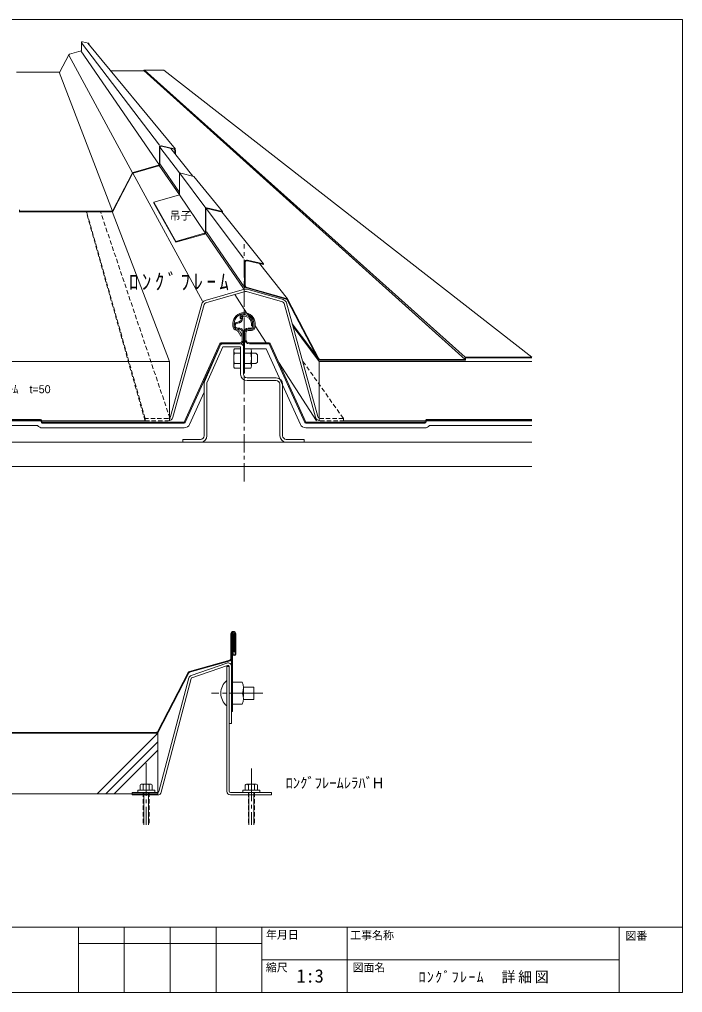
# Model space of a CAD drawing. Units: millimetres, scale not verified. Extents: x -567 to 567, y -401 to 401.
# Drawn here: x 21 to 567, y -401 to 401 of the extents above; entities that cross this region are included whole.
import ezdxf
from ezdxf.enums import TextEntityAlignment as Align

# ---------------------------------------------------------------- set-up
doc = ezdxf.new("R2010")
doc.units = ezdxf.units.MM
doc.header["$LTSCALE"] = 3
for name, pattern in [('CHAIN1', [8, 5, -1, 1, -1]), ('CHAIN2', [12, 9, -1, 1, -1]), ('DASHED1', [1.8, 1.2, -0.6])]:
    doc.linetypes.add(name, pattern=pattern)
doc.layers.add('0-0_0', color=7, linetype='Continuous', lineweight=18)
doc.layers.add('0-3_LAYER004', color=7, linetype='Continuous', lineweight=18)
doc.styles.add('HGPｺﾞｼｯｸE', font='')
doc.styles.add('HG丸ｺﾞｼｯｸM-PRO', font='')
doc.styles.add('ＭＳ ゴシック', font='')
doc.styles.get('HGPｺﾞｼｯｸE').set_extended_font_data('HGPｺﾞｼｯｸE')
doc.styles.get('HG丸ｺﾞｼｯｸM-PRO').set_extended_font_data('HG丸ｺﾞｼｯｸM-PRO')
doc.styles.get('ＭＳ ゴシック').set_extended_font_data('MS Gothic')

msp = doc.modelspace()

# ---------------------------------------------------------------- linework, layer by layer
at = {"layer": '0-0_0', "color": 5}
for p, q in [((72.148, 381.879), (72.148, 375.457)), ((72.148, 381.823), (136.201, 297.319)), ((77.805, 381.326), (72.952, 382.511)), ((149.455, 294.082), (77.428, 381.418)), ((78.301, 380.694), (78.301, 380.359)), ((61.709, 371.913), (54.309, 357.682)), ((61.553, 371.612), (113.99, 274.6)), ((71.812, 375.011), (62.107, 372.238)), ((136.201, 280.946), (71.516, 375.094)), ((53.897, 357.432), (18.696, 357.432)), ((97.49, 242.871), (53.661, 357.432)), ((96.177, 358.684), (123.424, 358.684)), ((123.552, 359.202), (123.424, 358.684)), ((387.926, 120.689), (123.505, 359.013)), ((123.642, 359.273), (139.85, 359.273)), ((387.926, 122.689), (123.861, 359.273)), ((443.052, 122.689), (139.85, 359.273)), ((148.387, 294.343), (137.933, 296.896)), ((136.201, 295.536), (136.201, 281.7)), ((136.601, 295.536), (136.601, 281.7)), ((152.689, 274.463), (136.736, 295.638)), ((148.292, 293.954), (137.838, 296.507)), ((163.903, 271.797), (145.568, 294.62)), ((149.055, 292.983), (149.055, 290.279)), ((149.455, 292.983), (149.455, 289.781)), ((135.475, 280.739), (114.569, 274.766)), ((152.689, 258.393), (136.601, 281.883)), ((113.712, 274.066), (97.771, 243.409)), ((114.067, 273.881), (98.125, 243.225)), ((135.585, 280.354), (114.679, 274.381)), ((20.857, 242.471), (96.883, 242.471)), ((21.027, 243.944), (21.052, 242.871)), ((96.883, 242.871), (21.052, 242.871)), ((205.526, 204.328), (174.776, 245.145)), ((221.993, 199.489), (187.549, 242.363)), ((206.492, 179.839), (174.898, 225.968)), ((206.426, 182.075), (206.426, 200.658)), ((206.926, 182.075), (206.926, 200.658)), ((208.773, 202.117), (221.877, 199.003)), ((208.889, 202.604), (221.993, 199.489)), ((218.706, 199.757), (241.771, 170.611)), ((221.993, 199.489), (221.877, 199.003)), ((240.599, 170.426), (208.24, 179.671)), ((240.736, 170.906), (208.377, 180.152)), ((266.726, 121.536), (241.824, 169.425)), ((267.17, 121.766), (242.267, 169.656)), ((268.944, 120.689), (387.926, 120.689)), ((387.926, 122.189), (387.926, 120.689)), ((388.426, 122.689), (443.052, 122.689)), ((388.426, 120.689), (388.426, 122.189)), ((388.426, 122.189), (443.052, 122.189)), ((387.926, 120.189), (268.944, 120.189)), ((195.1, -105.392), (195.1, -125.974)), ((195.7, -105.392), (195.7, -125.974)), ((197.092, -106.291), (196.495, -106.291)), ((196.508, -106.28), (196.508, -122.132)), ((197.108, -122.121), (197.108, -106.28)), ((198.508, -122.098), (198.508, -105.392)), ((199.108, -105.392), (199.108, -122.132)), ((160.949, -136.485), (194.375, -126.935)), ((194.54, -127.512), (161.114, -137.062)), ((134.616, -186.042), (159.969, -137.286)), ((160.501, -137.562), (135.148, -186.319)), ((14.863, -186.58), (133.729, -186.58)), ((14.863, -187.18), (133.729, -187.18))]:
    msp.add_line(p, q, dxfattribs=at)
at = {"layer": '0-0_0', "color": 1}
for p, q in [((171.749, 168.695), (114.478, 274.299)), ((152.689, 256.323), (136.063, 280.598)), ((205.526, 179.178), (174.29, 224.784)), ((206.284, 178.562), (173.905, 169.311)), ((174.454, 167.388), (206.833, 176.639)), ((207.932, 176.639), (237.615, 168.158)), ((238.165, 170.081), (208.481, 178.562)), ((208.011, 159.247), (198.327, 174.209)), ((171.149, 166.534), (145.388, 73.655)), ((147.315, 73.12), (173.077, 165.999)), ((238.994, 166.767), (264.845, 73.125)), ((266.773, 73.657), (240.921, 167.299)), ((224.1, 134.389), (215.026, 148.408)), ((265.655, 70.189), (234.495, 118.33))]:
    msp.add_line(p, q, dxfattribs=at)
at = {"layer": '0-0_0', "color": 3}
for p, q in [((174.537, 245.463), (152.689, 274.463)), ((152.689, 257.077), (152.689, 273.197)), ((153.92, 274.17), (164.716, 271.604)), ((188.084, 242.645), (164.716, 271.604)), ((151.964, 256.116), (131.597, 250.297)), ((149.762, 217.99), (131.597, 250.297)), ((131.597, 250.297), (131.597, 249.697)), ((149.762, 217.296), (131.597, 249.697)), ((174.015, 225.186), (152.689, 256.323)), ((174.168, 244.687), (174.168, 225.717)), ((174.565, 225.74), (174.565, 244.687)), ((175.307, 245.273), (188.084, 242.236)), ((188.084, 242.645), (175.399, 245.66)), ((188.084, 242.236), (188.084, 242.645)), ((173.26, 224.009), (149.762, 217.296))]:
    msp.add_line(p, q, dxfattribs=at)
at = {"layer": '0-0_0', "color": 1, "linetype": 'DASHED1'}
for p, q in [((124.426, 70.189), (75.99, 242.471)), ((124.426, 72.189), (76.303, 242.471)), ((144.981, 72.189), (87.737, 242.471)), ((143.46, 72.189), (124.426, 72.189)), ((124.426, 72.189), (124.426, 70.189)), ((287.73, 72.189), (268.7, 72.189)), ((124.426, 70.189), (143.46, 70.189))]:
    msp.add_line(p, q, dxfattribs=at)
at = {"layer": '0-0_0', "color": 30}
for p, q in [((144.426, 119.189), (97.368, 242.557)), ((144.426, 119.189), (-186.574, 119.189)), ((144.426, 119.189), (144.426, 70.189)), ((267.73, 119.189), (267.73, 70.189)), ((124.426, 70.189), (-166.574, 70.189)), ((443.052, 70.189), (287.73, 70.189))]:
    msp.add_line(p, q, dxfattribs=at)
at = {"layer": '0-0_0', "color": 4, "linetype": 'CHAIN1'}
msp.add_line((205.926, 20.216), (205.926, 215.849), dxfattribs=at)
at = {"layer": '0-0_0'}
for p, q in [((202.815, 154.489), (203.815, 154.489)), ((212.026, 146.589), (209.426, 146.589)), ((209.426, 145.589), (212.026, 145.589)), ((213.026, 150.389), (213.026, 147.589)), ((214.026, 147.589), (214.026, 150.389)), ((267.73, 120.689), (245.685, 150.045)), ((186.294, 132.151), (173.294, 102.45)), ((203.126, 133.589), (188.426, 133.589)), ((203.126, 129.564), (197.994, 129.564)), ((205.426, 108.589), (205.426, 131.289)), ((206.426, 129.564), (211.559, 129.564)), ((197.495, 127.702), (197.495, 115.477)), ((197.994, 125.839), (203.126, 125.839)), ((206.426, 125.839), (211.559, 125.839)), ((212.058, 127.702), (212.058, 115.477)), ((212.058, 125.839), (215.73, 125.839)), ((215.73, 125.839), (217.058, 124.511)), ((203.126, 117.339), (197.994, 117.339)), ((197.994, 113.615), (203.126, 113.615)), ((211.559, 117.339), (206.426, 117.339)), ((211.559, 113.615), (206.426, 113.615)), ((215.73, 117.339), (212.058, 117.339)), ((232.426, 105.589), (208.426, 105.589)), ((208.426, 103.289), (232.426, 103.289)), ((235.426, 100.289), (235.426, 57.889)), ((237.726, 57.889), (237.726, 100.289)), ((-420.154, 52.589), (443.052, 52.589)), ((255.426, 54.889), (240.726, 54.889)), ((255.426, 52.589), (255.426, 54.889)), ((-420.154, 32.589), (443.052, 32.589)), ((195.7, -106.814), (195.7, -179.344)), ((197.708, -120.28), (197.708, -106.28)), ((197.708, -120.28), (198.508, -120.28)), ((196.5, -122.132), (196.5, -169.429)), ((162.417, -139.586), (191.722, -129.48)), ((192.374, -131.371), (163.068, -141.476)), ((191.7, -132.316), (193.7, -132.316)), ((191.7, -235.109), (191.7, -132.316)), ((193.7, -132.316), (193.7, -235.109)), ((160.493, -141.66), (135.896, -235.362)), ((137.83, -235.87), (162.427, -142.168)), ((191.7, -143.713), (191.7, -164.824)), ((196.5, -145.184), (196.5, -163.424)), ((196.574, -145.171), (204.498, -145.171)), ((205.314, -149.229), (214.011, -149.229)), ((205.367, -150.486), (205.367, -157.056)), ((214.011, -149.229), (214.011, -159.569)), ((204.691, -154.254), (196.5, -154.254)), ((214.011, -159.569), (205.314, -159.569)), ((196.5, -163.424), (204.498, -163.424)), ((196.5, -169.429), (195.7, -169.429)), ((195.7, -179.344), (193.7, -179.344)), ((120.355, -234.109), (120.355, -230.109)), ((121.355, -229.109), (129.355, -229.109)), ((122.855, -229.778), (122.855, -234.109)), ((127.855, -229.778), (127.855, -234.109)), ((130.355, -234.109), (130.355, -230.109)), ((206.992, -234.109), (206.992, -230.109)), ((207.992, -229.109), (215.992, -229.109)), ((209.492, -229.778), (209.492, -234.109)), ((214.492, -229.778), (214.492, -234.109)), ((216.992, -234.109), (216.992, -230.109)), ((113.7, -236.109), (113.7, -238.109)), ((134.929, -236.109), (113.7, -236.109)), ((134.929, -238.109), (113.7, -238.109)), ((132.355, -234.109), (118.355, -234.109)), ((118.355, -234.109), (118.355, -236.109)), ((132.355, -236.109), (118.355, -236.109)), ((123.355, -262.859), (123.355, -236.109)), ((127.355, -262.859), (127.355, -236.109)), ((132.355, -234.109), (132.355, -236.109)), ((194.7, -238.109), (228.495, -238.109)), ((218.992, -234.109), (204.992, -234.109)), ((204.992, -234.109), (204.992, -236.109)), ((218.992, -236.109), (204.992, -236.109)), ((209.992, -262.859), (209.992, -236.109)), ((213.992, -262.859), (213.992, -236.109)), ((218.992, -234.109), (218.992, -236.109))]:
    msp.add_line(p, q, dxfattribs=at)
at = {"layer": '0-0_0', "color": 253}
for p, q in [((204.726, 154.589), (204.662, 155.303)), ((196.826, 149.478), (196.826, 150.389)), ((197.826, 150.389), (197.826, 149.357)), ((202.426, 146.589), (200.726, 146.589)), ((202.426, 145.589), (200.726, 145.589)), ((209.426, 145.589), (212.026, 145.589)), ((212.026, 144.589), (209.426, 144.589)), ((212.026, 148.389), (213.026, 148.389)), ((214.026, 147.589), (214.026, 150.389)), ((215.026, 150.389), (215.026, 147.589)), ((203.399, 139.978), (201.231, 143.719)), ((204.264, 140.48), (202.096, 144.22)), ((204.264, 140.48), (203.399, 139.978)), ((204.426, 136.589), (204.426, 143.589)), ((207.426, 142.589), (207.426, 137.589)), ((156.726, 69.189), (186.012, 133.924)), ((157.453, 68.855), (186.739, 133.589)), ((186.739, 134.389), (202.426, 134.389)), ((186.739, 133.589), (188.426, 133.589)), ((210.426, 134.389), (226.714, 134.389)), ((210.426, 133.589), (226.714, 133.589)), ((226.714, 133.589), (256, 68.855)), ((227.441, 133.924), (256.726, 69.189)), ((-80.561, 71.189), (38.414, 71.189)), ((-80.561, 70.389), (38.414, 70.389)), ((38.414, 70.389), (39.12, 68.855)), ((39.141, 70.724), (39.847, 69.189)), ((39.847, 69.189), (156.726, 69.189)), ((39.847, 68.389), (156.726, 68.389)), ((256.726, 69.189), (354.806, 69.189)), ((256.726, 68.389), (354.806, 68.389)), ((354.806, 69.189), (355.512, 70.724)), ((355.533, 68.855), (356.239, 70.389)), ((356.239, 71.189), (443.052, 71.189)), ((356.239, 70.389), (443.052, 70.389))]:
    msp.add_line(p, q, dxfattribs=at)
at = {"layer": '0-0_0', "linetype": 'DASHED1'}
for p, q in [((212.026, 150.389), (212.026, 148.389)), ((122.855, -236.109), (122.855, -262.901)), ((127.855, -236.109), (127.855, -262.901)), ((209.492, -236.109), (209.492, -262.901)), ((214.492, -236.109), (214.492, -262.901))]:
    msp.add_line(p, q, dxfattribs=at)
at = {"layer": '0-0_0', "color": 4}
for p, q in [((211.559, 129.589), (224.133, 129.589)), ((224.133, 129.589), (252.355, 67.206)), ((161.094, 67.199), (173.126, 93.795)), ((-78.095, 66.389), (35.948, 66.389)), ((39.847, 64.389), (156.726, 64.389)), ((256.726, 64.389), (354.806, 64.389)), ((358.705, 66.389), (443.052, 66.389))]:
    msp.add_line(p, q, dxfattribs=at)
at = {"layer": '0-0_0', "color": 4, "linetype": 'CHAIN2'}
for p, q in [((221.292, -154.254), (179.173, -154.254)), ((125.355, -211.976), (125.355, -262.859)), ((211.992, -216.36), (211.992, -262.859))]:
    msp.add_line(p, q, dxfattribs=at)
at = {"layer": '0-0_0', "color": 33}
for p, q in [((134.929, -187.18), (84.929, -237.18)), ((134.929, -194.251), (92, -237.18)), ((134.929, -201.323), (99.071, -237.18)), ((134.929, -237.18), (-199.892, -237.18))]:
    msp.add_line(p, q, dxfattribs=at)
at = {"layer": '0-0_0', "color": 3}
msp.add_lwpolyline([(173.442, 224.756), (149.762, 217.99), (149.762, 217.296)], dxfattribs=at)
at = {"layer": '0-0_0', "color": 30}
msp.add_lwpolyline([(443.052, 119.189), (267.73, 119.189), (246.284, 147.875)], dxfattribs=at)
at = {"layer": '0-0_0'}
for points in [[(205.426, 142.589), (205.426, 109.589), (206.426, 109.589), (206.426, 142.589)], [(175.426, 57.889), (175.426, 101.588), (188.426, 131.289), (203.126, 131.289), (203.126, 108.589)], [(217.058, 124.511), (217.058, 118.667), (215.73, 117.339)], [(173.126, 101.588), (173.126, 93.795), (173.126, 57.889)], [(170.126, 54.889), (155.426, 54.889), (155.426, 52.589)], [(194.7, -236.109), (228.495, -236.109), (228.495, -238.109)]]:
    msp.add_lwpolyline(points, dxfattribs=at)
at = {"layer": '0-0_0', "color": 1, "linetype": 'DASHED1'}
msp.add_lwpolyline([(268.7, 70.189), (287.73, 70.189), (287.73, 72.189), (254.048, 119.752)], dxfattribs=at)
at = {"layer": '0-0_0', "color": 33}
msp.add_lwpolyline([(-199.892, -237.18), (-199.892, -187.18), (134.929, -187.18), (134.929, -237.18)], dxfattribs=at)
at = {"layer": '0-0_0', "color": 5}
for centre, radius, start, end in [((72.798, 381.879), 0.65, 76.27811, 180), ((77.651, 380.694), 0.65, 0, 76.27811), ((62.286, 371.613), 0.65, 105.9454, 152.52557), ((71.684, 375.457), 0.464, 285.9454, 0), ((53.897, 357.896), 0.464, 270, 332.52557), ((137.601, 295.536), 1.4, 76.27811, 180), ((137.601, 295.536), 1, 76.27811, 180), ((148.055, 292.983), 1, 0, 76.27811), ((148.055, 292.983), 1.4, 0, 76.27811), ((135.201, 281.7), 1, 285.9454, 0), ((135.201, 281.7), 1.4, 285.9454, 0), ((114.954, 273.42), 1.4, 105.9454, 152.52557), ((114.954, 273.42), 1, 105.9454, 152.52557), ((96.883, 243.871), 1, 270, 332.52557), ((96.883, 243.871), 1.4, 270, 332.52557), ((208.426, 200.658), 2, 76.62932, 180), ((208.426, 200.658), 1.5, 76.62932, 180), ((208.926, 182.075), 2.5, 180, 254.0546), ((208.926, 182.075), 2, 180, 254.0546), ((240.049, 168.503), 2, 27.47443, 74.0546), ((240.049, 168.503), 2.5, 27.47443, 74.0546), ((268.944, 122.689), 2.5, 207.47443, 270), ((268.944, 122.689), 2, 207.47443, 270), ((388.426, 122.189), 0.5, 90, 180), ((387.926, 120.689), 0.5, 270, 0), ((197.104, -105.392), 2.004, 0, 180), ((197.104, -105.392), 1.404, 0, 180), ((194.1, -125.974), 1, 285.94528, 0), ((194.1, -125.974), 1.6, 285.94483, 0), ((197.805, -122.027), 1.309, 184.63357, 355.36643), ((197.804, -122.038), 0.696, 186.85171, 355.05246), ((161.389, -138.024), 1.6, 105.94569, 152.52519), ((161.389, -138.024), 1, 105.94424, 152.52598), ((133.729, -185.58), 1, 269.99845, 332.52479), ((133.729, -185.58), 1.6, 269.99961, 332.52541)]:
    msp.add_arc(centre, radius, start, end, dxfattribs=at)
at = {"layer": '0-0_0'}
for centre, radius, start, end in [((123.642, 359.18), 0.0928, 90, 166.18747), ((205.646, 155.481), 3, 93.15019, 199.31518), ((205.623, 155.439), 2.042, 92.42455, 207.70847), ((205.926, 150.389), 8.1, 360, 93.15019), ((205.926, 150.389), 7.1, 0, 93.15019), ((209.426, 142.589), 4, 90, 180), ((209.426, 142.589), 3, 90, 180), ((212.026, 147.589), 1, 270, 0), ((212.026, 147.589), 2, 270, 0), ((188.426, 131.289), 2.3, 90, 158), ((201.22, 127.702), 3.725, 150, 210), ((203.126, 131.289), 2.3, 0, 90), ((208.333, 127.702), 3.725, 330, 30), ((215.843, 121.589), 18.348, 166.60669, 193.39331), ((193.71, 121.589), 18.348, 346.60669, 13.39331), ((201.22, 115.477), 3.725, 150, 210), ((208.333, 115.477), 3.725, 330, 30), ((208.426, 108.589), 5.3, 180, 270), ((208.426, 108.589), 3, 180, 270), ((232.426, 100.289), 5.3, 360, 90), ((175.426, 101.588), 2.3, 158, 180), ((232.426, 100.289), 3, 360, 90), ((170.126, 57.889), 3, 270, 360), ((170.126, 57.889), 5.3, 270, 360), ((240.726, 57.889), 5.3, 180, 270), ((240.726, 57.889), 3, 180, 270), ((197.104, -106.28), 1.404, 0, 180), ((197.102, -106.286), 0.607, 0.5188, 180.5188), ((192.7, -132.316), 3, 0, 109.02561), ((192.7, -132.316), 1, 0, 109.02561), ((163.394, -142.422), 3, 109.02561, 165.2917), ((163.394, -142.422), 1, 109.02561, 165.2917), ((200.664, -154.269), 13.805, 130.48843, 229.51157), ((191.634, -149.988), 13.736, 341.90742, 20.53033), ((191.634, -158.607), 13.736, 339.46968, 18.09258), ((121.355, -230.109), 1, 90, 180), ((121.855, -230.109), 1, 0, 90), ((125.355, -234.109), 5, 59.37724, 120.03687), ((128.855, -230.109), 1, 90, 180), ((129.355, -230.109), 1, 0, 90), ((207.992, -230.109), 1, 90, 180), ((208.492, -230.109), 1, 0, 90), ((211.992, -234.109), 5, 59.37724, 120.03687), ((215.492, -230.109), 1, 90, 180), ((215.992, -230.109), 1, 0, 90), ((134.929, -235.109), 1, 270, 345.2917), ((134.929, -235.109), 3, 270, 345.2917), ((194.7, -235.109), 3, 180, 270), ((194.7, -235.109), 1, 180, 270)]:
    msp.add_arc(centre, radius, start, end, dxfattribs=at)
at = {"layer": '0-0_0', "color": 3}
for centre, radius, start, end in [((153.689, 273.197), 1, 76.62932, 180), ((151.689, 257.077), 1, 285.9454, 0), ((175.168, 244.687), 1, 76.62932, 180), ((175.168, 244.687), 0.602, 76.62932, 180), ((172.765, 225.74), 1.8, 285.9454, 0), ((173.168, 225.717), 1, 285.9454, 0)]:
    msp.add_arc(centre, radius, start, end, dxfattribs=at)
at = {"layer": '0-0_0', "color": 1}
for centre, radius, start, end in [((207.382, 174.716), 4, 74.0546, 105.9454), ((207.382, 174.716), 2, 74.0546, 105.9454), ((175.004, 165.465), 4, 105.9454, 164.49771), ((237.066, 166.235), 4, 15.43282, 74.0546), ((175.004, 165.465), 2, 105.9454, 164.49771), ((237.066, 166.235), 2, 15.43282, 74.0546), ((143.46, 74.189), 2, 270, 344.49771), ((143.46, 74.189), 4, 270, 344.49771), ((268.7, 74.189), 4, 195.43282, 270), ((268.7, 74.189), 2, 195.43282, 270)]:
    msp.add_arc(centre, radius, start, end, dxfattribs=at)
at = {"layer": '0-0_0', "color": 253}
for centre, radius, start, end in [((205.926, 150.389), 9.1, 360, 180), ((205.926, 150.389), 8.1, 360, 180), ((200.726, 154.589), 3, 270, 10.28), ((200.726, 154.589), 4, 270, 360), ((205.646, 155.481), 2, 93.15019, 190.28), ((205.646, 155.481), 1, 73.7241, 190.28), ((205.926, 150.389), 7.1, 360, 93.15019), ((205.926, 150.389), 6.1, 0, 90), ((200.726, 148.589), 4, 167.16143, 180), ((200.726, 148.589), 4, 180, 258.21217), ((200.726, 148.589), 3, 90, 180), ((200.726, 148.589), 3, 165.16489, 180), ((200.726, 148.589), 3, 180, 258.21299), ((200.726, 148.589), 3, 180, 270), ((200.726, 148.589), 2, 90, 180), ((200.726, 148.589), 2, 180, 270), ((199.501, 142.716), 2, 30.09977, 78.21217), ((199.501, 142.716), 3, 30.09977, 78.21217), ((202.426, 143.589), 3, 0, 90), ((202.426, 143.589), 2, 0, 90), ((209.426, 142.589), 3, 90, 180), ((209.426, 142.589), 2, 90, 180), ((212.026, 147.589), 3, 270, 0), ((212.026, 147.589), 2, 270, 0), ((202.426, 136.589), 3, 270, 0), ((202.247, 136.561), 2.179, 274.7132, 0.73942), ((210.426, 137.589), 4, 180, 270), ((210.603, 137.561), 3.176, 179.48602, 266.81876), ((186.739, 133.589), 0.8, 90, 155.29177), ((226.714, 133.589), 0.8, 24.70823, 90), ((38.414, 70.389), 0.8, 24.70823, 90), ((39.847, 69.189), 0.8, 204.70823, 270), ((156.726, 69.189), 0.8, 270, 335.29177), ((256.726, 69.189), 0.8, 204.70823, 270), ((354.806, 69.189), 0.8, 270, 335.29177), ((356.239, 70.389), 0.8, 90, 155.29177)]:
    msp.add_arc(centre, radius, start, end, dxfattribs=at)
at = {"layer": '0-0_0', "color": 4}
for centre, start, end in [((39.847, 69.189), 215.68533, 270), ((156.726, 69.189), 270, 335.50852), ((256.726, 69.189), 204.70823, 270), ((354.806, 69.189), 270, 324.31467)]:
    msp.add_arc(centre, 4.8, start, end, dxfattribs=at)
at = {"layer": '0-0_0'}
msp.add_solid([(267.73, 119.189), (267.73, 72.44), (267.73, 72.44)], dxfattribs=at)
at = {"layer": '0-3_LAYER004'}
for p, q in [((-567, -346.95), (567, -346.95)), ((69.525, -346.95), (69.525, -400.95)), ((107.325, -346.95), (107.325, -400.95)), ((145.125, -346.95), (145.125, -400.95)), ((182.925, -346.95), (182.925, -400.95)), ((220.725, -346.95), (220.725, -400.95)), ((290.925, -346.95), (290.925, -400.95)), ((514.857, -346.95), (514.857, -400.95)), ((220.725, -360.45), (69.525, -360.45)), ((514.857, -373.95), (220.725, -373.95))]:
    msp.add_line(p, q, dxfattribs=at)
msp.add_lwpolyline([(-567, 400.95), (567, 400.95), (567, -400.95), (-567, -400.95)], close=True, dxfattribs=at)

# ---------------------------------------------------------------- texts
at = {"layer": '0-0_0', "style": 'HG丸ｺﾞｼｯｸM-PRO'}
for s, p in [('吊子', (144.582, 233.994)), ('硬質ｳﾚﾀﾝﾌｫｰﾑ\u3000t=50', (-33.75, 90.939))]:
    msp.add_text(s, height=6.598, dxfattribs=at).set_placement(p, align=Align.BOTTOM_LEFT)
at = {"layer": '0-0_0', "color": 4, "style": 'HGPｺﾞｼｯｸE'}
msp.add_text('ﾛﾝｸﾞﾌﾚｰﾑﾚﾗﾊﾞH', height=8.798, dxfattribs=at).set_placement((240.107, -235.24), align=Align.BOTTOM_LEFT)
at = {"layer": '0-0_0', "attachment_point": 7, "style": 'ＭＳ ゴシック'}
for s, insert, char_height in [('\\T1.39;\\W0.85;ﾛﾝｸﾞﾌﾚｰﾑ', (111.23, 177.565), 13.2), ('\\T1.2;\\W0.95;ﾛﾝｸﾞﾌﾚｰﾑ\u3000詳細図', (349.641, -393.45), 8.798)]:
    msp.add_mtext(s, dxfattribs=dict(at, insert=insert, char_height=char_height))
at = {"layer": '0-3_LAYER004', "style": 'ＭＳ ゴシック'}
for s, height, p in [('年月日', 6.598, (224, -358.65)), ('工事名称', 6.598, (293.4, -359.05)), ('図番', 6.598, (520, -359.55)), ('縮尺', 6.598, (223.9, -385.65)), ('図面名', 6.598, (295.3, -385.65)), ('1:3', 11, (249.15, -396.05))]:
    msp.add_text(s, height=height, dxfattribs=at).set_placement(p, align=Align.BOTTOM_LEFT)

doc.saveas('drawing.dxf')
